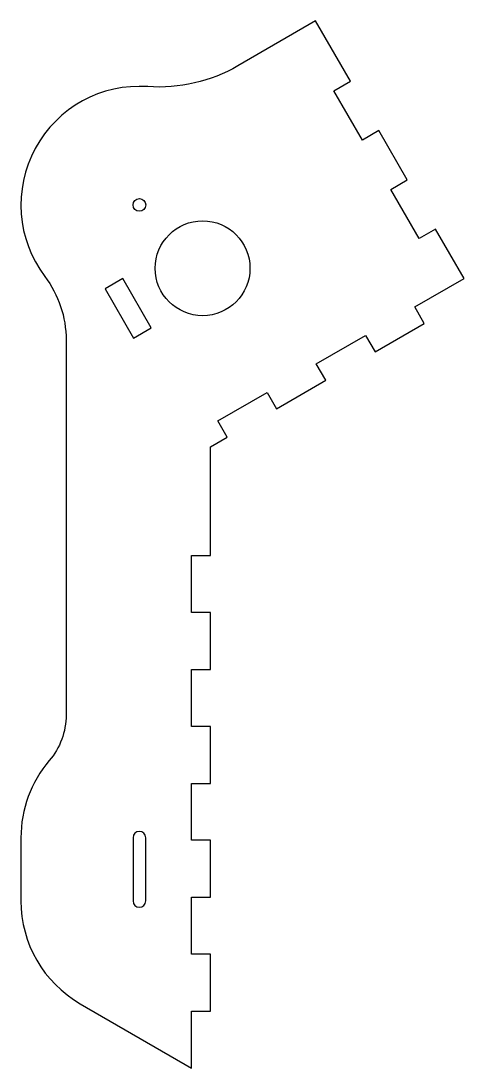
# Model space of a CAD drawing. Header units: millimetres. Extents: x -143 to 137, y -331 to 331.
import ezdxf

# ---------------------------------------------------------------- set-up
doc = ezdxf.new("R2010")
doc.units = ezdxf.units.MM

msp = doc.modelspace()

# ---------------------------------------------------------------- linework, layer by layer
for points in [[(108.87, 193.37), (90.87, 224.54), (101.26, 230.54), (83.26, 261.72), (72.87, 255.72), (54.87, 286.9), (65.26, 292.9), (43.26, 331), (-5.91, 302.61, -0.149664), (-62.97, 289.47, 0.643743), (-128.13, 169.48, -0.163025), (-114.66, 129.27), (-114.66, -107.79, -0.178518), (-125.3, -136.65, 0.178518), (-143.26, -185.35), (-143.26, -225.35, 0.267949), (-105.76, -290.3), (-35.26, -331), (-35.26, -295), (-23.26, -295), (-23.26, -259), (-35.26, -259), (-35.26, -223), (-23.26, -223), (-23.26, -187), (-35.26, -187), (-35.26, -151), (-23.26, -151), (-23.26, -115), (-35.26, -115), (-35.26, -79), (-23.26, -79), (-23.26, -43), (-35.26, -43), (-35.26, -7), (-23.26, -7), (-23.26, 61.66), (-12.63, 67.8), (-18.63, 78.19), (12.55, 96.19), (18.55, 85.8), (49.73, 103.8), (43.73, 114.19), (74.91, 132.19), (80.91, 121.8), (112.08, 139.8), (106.08, 150.19), (137.26, 168.19), (119.26, 199.37)], [(-64.26, -185.35, 1), (-72.26, -185.35), (-72.26, -225.35, 1), (-64.26, -225.35)]]:
    msp.add_lwpolyline(points, format="xyb", close=True)
msp.add_lwpolyline([(-71.95, 130.54), (-60.74, 137.01), (-78.74, 168.19), (-89.95, 161.72)], close=True)
for centre, radius in [((-68.26, 214.65), 4), ((-28.26, 174.65), 30)]:
    msp.add_circle(centre, radius)

doc.saveas('drawing.dxf')
